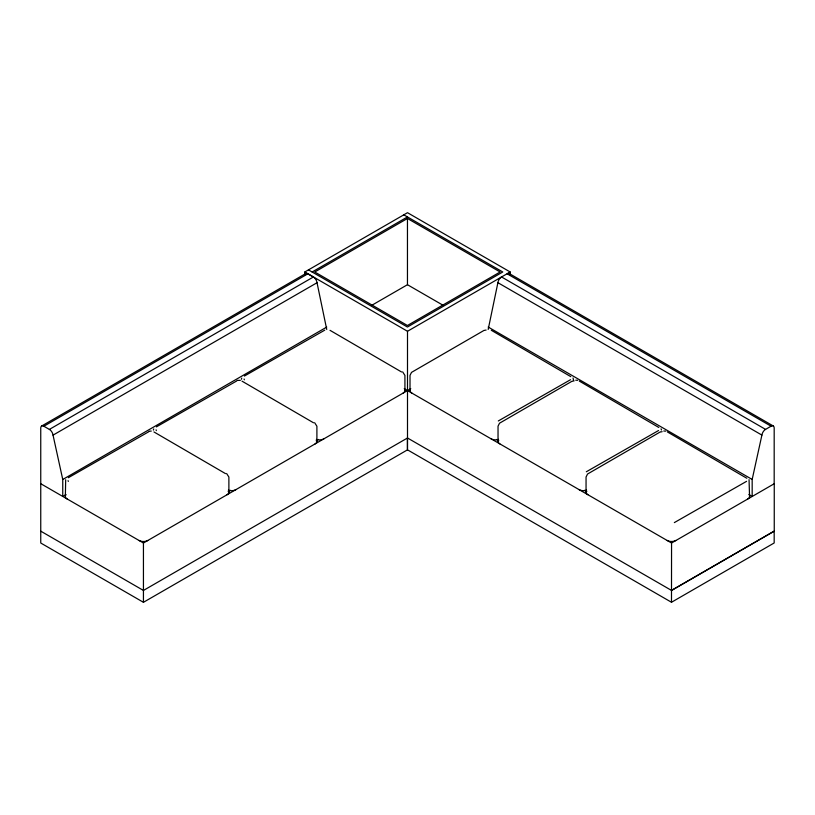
<?xml version="1.0" encoding="UTF-8"?>
<svg xmlns="http://www.w3.org/2000/svg" width="815" height="815" viewBox="0 0 815 815"><rect width="100%" height="100%" fill="white"/><g stroke="black" fill="none" stroke-linecap="round" stroke-linejoin="round"><path stroke-width="1.22" d="M488.185 329.454L497.904 282.683A5.236 3.026 -60 0 1 501.561 276.968L765.56 429.383L771.072 426.194A4.401 2.537 -60 0 1 774.179 427.997L774.179 483.692M748.883 494.491L752.174 496.396L752.174 479.454L761.903 435.098A5.236 3.026 -60 0 1 765.56 429.383M65.679 479.75L65.363 496.04M153.383 430.086L153.699 428.935M241.403 379.26L241.719 378.119M68.307 481.431L68.073 480.656M156.327 430.605L156.093 429.841M244.347 379.79L244.113 379.016M304.81 274.512L304.81 271.986L407.5 212.695L510.19 271.986L510.19 274.512M41.657 426.021L305.656 273.606M407.429 438.032L407.429 449.89L143.44 602.305L40.75 543.014L40.75 428.028A4.401 2.537 60 0 1 43.857 426.235L307.856 273.82L313.368 276.998A5.236 3.026 60 0 1 317.025 282.724L326.744 329.494M312.125 271.996L407.459 216.953M407.459 218.481L314.763 271.996L407.429 325.501L500.135 271.986L407.459 218.481L407.459 284.71L371.467 305.493M43.857 426.235L49.379 429.413L313.368 276.998M66.056 494.522L62.755 496.427L62.755 479.495L53.036 435.139L317.025 282.724M62.755 479.495L326.744 327.08M148.738 431.756L68.338 477.712M236.758 380.941L156.358 426.897M324.778 330.126L244.378 376.072M304.81 271.986L407.5 331.277L510.19 271.986M484.171 330.33L411.514 372.384L410.016 375.379L410.016 390.517M228.159 491.557L230.36 490.294M316.179 440.742L318.38 439.468M40.75 483.723L143.44 543.014L410.78 388.673M498.301 420.958L570.52 379.709M572.191 381.145L499.534 423.199L498.036 426.194L498.036 441.343M586.321 471.773L658.54 430.524M660.211 431.97L587.554 474.014L586.056 477.02L586.056 492.158M674.341 522.598L746.56 481.339M407.5 331.277L407.5 449.849L671.489 602.265L671.56 543.014L774.25 483.723L774.25 531.156L671.56 590.447L407.5 437.991L143.44 590.447L40.75 531.156M671.489 590.406L774.179 531.115L774.179 542.973L671.489 602.265M330.014 330.32L401.54 371.976M241.994 381.145L313.52 422.791M153.974 431.96L225.5 473.617M486.107 330.065L484.874 330.269M491.282 330.269L570.795 376.642M574.127 380.89L572.894 381.084M579.302 381.084L658.815 427.457M662.147 431.706L660.914 431.899M667.322 431.899L746.835 478.273M237.226 380.411L240.354 380.361M149.206 431.227L151.274 431.074M575.726 380.197L577.692 380.31M663.746 431.023L665.712 431.125M509.283 273.565L773.272 425.98M771.072 426.194L507.083 273.779A4.401 2.537 -60 0 1 510.088 274.706M403.792 214.834L502.774 271.986L407.429 327.029L308.457 269.877M497.904 282.683L761.903 435.098M488.185 327.039L752.174 479.454M407.459 284.71L443.442 305.482M496.62 439.468L498.821 440.742M584.64 490.294L586.841 491.557M404.22 388.673L671.56 543.014M402.641 371.864L404.923 375.42L404.923 390.558M314.621 422.69L316.903 426.235L316.903 441.384M226.601 473.505L228.883 477.05L228.883 492.199M749.056 479.638L749.556 496.783M661.036 428.812L661.525 430.014M573.016 377.997L573.516 380.004M143.44 543.014L143.44 602.305M49.379 429.413A5.236 3.026 60 0 1 53.036 435.139M304.851 274.747A4.401 2.537 60 0 1 307.856 273.82M749.545 495.978A6.255 3.606 0 0 1 747.773 498.933M675.9 540.437A6.225 3.596 0 0 1 667.088 540.437M587.88 494.705A6.225 3.596 0 0 1 586.27 491.231M586.586 490.192A6.225 3.596 0 0 1 579.068 489.611M499.86 443.88A6.225 3.596 0 0 1 498.25 440.406M498.566 439.366A6.225 3.596 0 0 1 491.048 438.796M411.84 393.064A6.225 3.596 0 0 1 410.23 389.59M404.709 389.631A6.225 3.596 0 0 1 403.099 393.105M323.881 438.837A6.225 3.596 0 0 1 316.363 439.407M316.689 440.446A6.225 3.596 0 0 1 315.079 443.92M235.861 489.652A6.225 3.596 0 0 1 228.343 490.223M67.156 498.974A6.204 3.586 0 0 1 65.669 495.265M228.669 491.262A6.225 3.596 0 0 1 227.059 494.736M147.841 540.467A6.225 3.596 0 0 1 139.039 540.467"/></g></svg>
